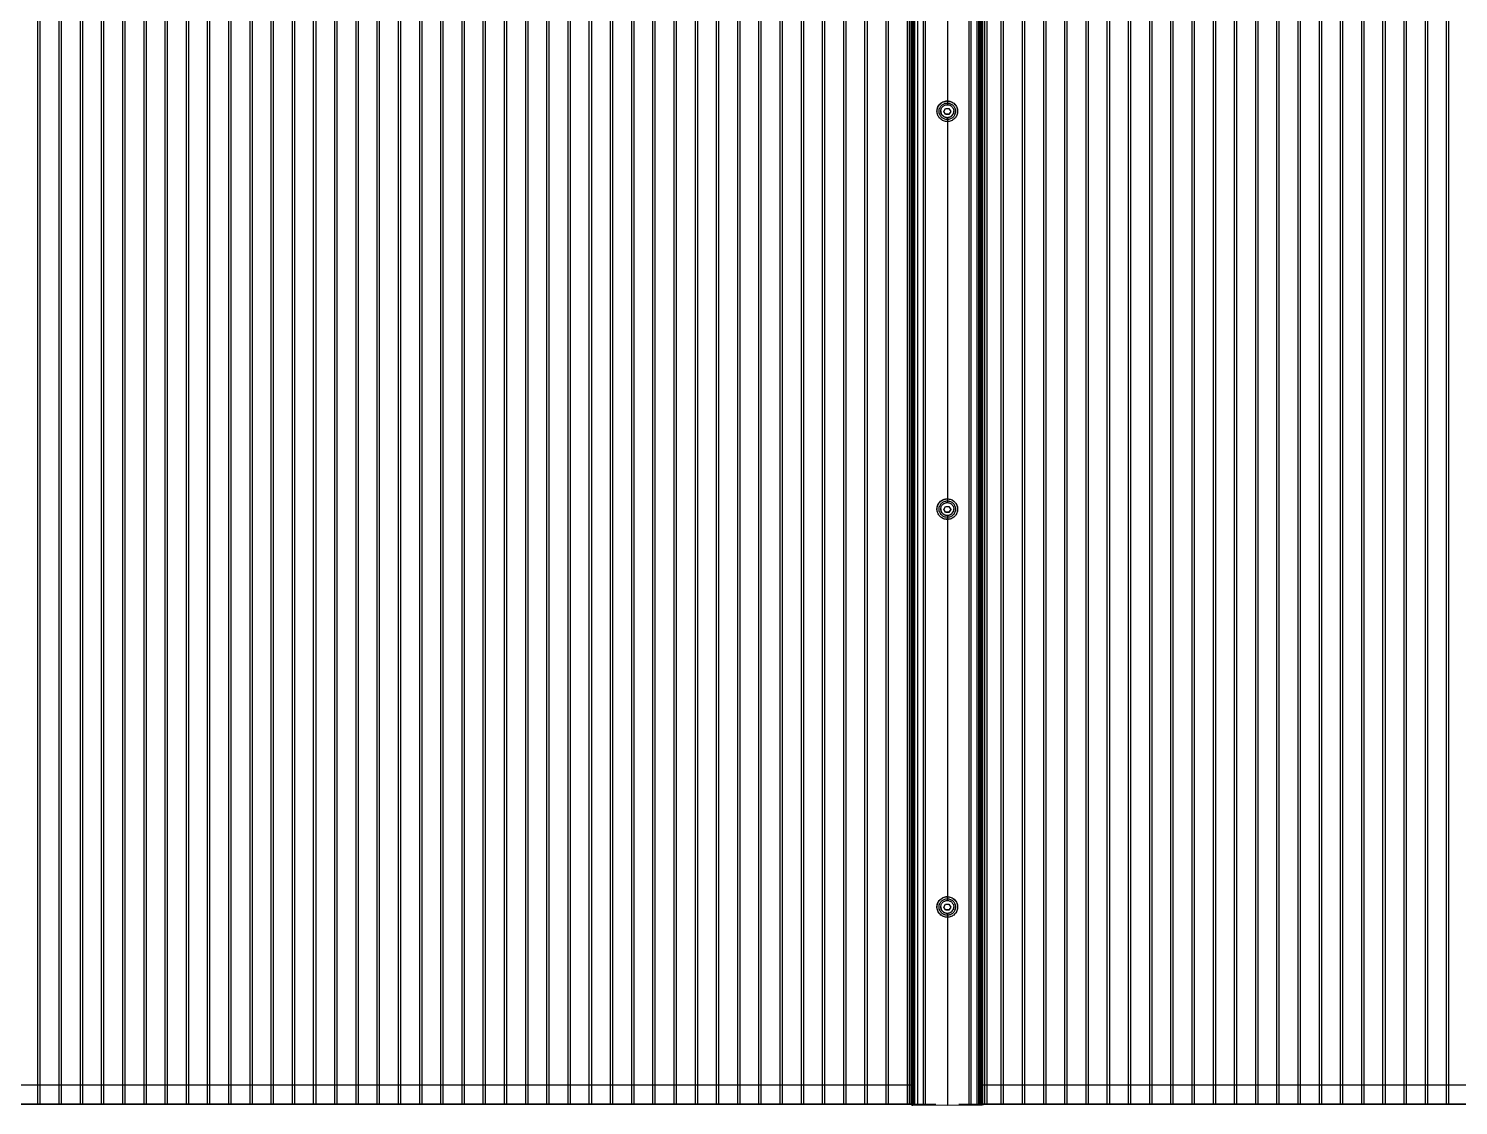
# Model space of a CAD drawing. Header units: millimetres. Extents: x 4625 to 14334, y 16216 to 31562.
# Drawn here: x 11904 to 13117, y 28752 to 29666 of the extents above; entities that cross this region are included whole.
import ezdxf

# ---------------------------------------------------------------- set-up
doc = ezdxf.new("R2010")
doc.units = ezdxf.units.MM
doc.header["$LTSCALE"] = 3
doc.layers.add('Default', color=7, linetype='Continuous')

msp = doc.modelspace()

# ---------------------------------------------------------------- linework, layer by layer
at = {"layer": 'Default'}
for p, q in [((11911.6, 28753.2), (11911.6, 30572.7)), ((11913.6, 28753.2), (11913.6, 30572.7)), ((11929.6, 28753.2), (11929.6, 30572.7)), ((11931.6, 28753.2), (11931.6, 30572.7)), ((11947.6, 28753.2), (11947.6, 30572.7)), ((11949.6, 28753.2), (11949.6, 30572.7)), ((11965.6, 28753.2), (11965.6, 30572.7)), ((11967.6, 28753.2), (11967.6, 30572.7)), ((11983.6, 28753.2), (11983.6, 30572.7)), ((11985.6, 28753.2), (11985.6, 30572.7)), ((12001.6, 28753.2), (12001.6, 30572.7)), ((12003.6, 28753.2), (12003.6, 30572.7)), ((12019.6, 28753.2), (12019.6, 30572.7)), ((12021.6, 28753.2), (12021.6, 30572.7)), ((12037.6, 28753.2), (12037.6, 30572.7)), ((12039.6, 28753.2), (12039.6, 30572.7)), ((12055.6, 28753.2), (12055.6, 30572.7)), ((12057.6, 28753.2), (12057.6, 30572.7)), ((12073.6, 28753.2), (12073.6, 30572.7)), ((12075.6, 28753.2), (12075.6, 30572.7)), ((12091.6, 28753.2), (12091.6, 30572.7)), ((12093.6, 28753.2), (12093.6, 30572.7)), ((12109.6, 28753.2), (12109.6, 30572.7)), ((12111.6, 28753.2), (12111.6, 30572.7)), ((12127.6, 28753.2), (12127.6, 30572.7)), ((12129.6, 28753.2), (12129.6, 30572.7)), ((12145.6, 28753.2), (12145.6, 30572.7)), ((12147.6, 28753.2), (12147.6, 30572.7)), ((12163.6, 28753.2), (12163.6, 30572.7)), ((12165.6, 28753.2), (12165.6, 30572.7)), ((12181.6, 28753.2), (12181.6, 30572.7)), ((12183.6, 28753.2), (12183.6, 30572.7)), ((12199.6, 28753.2), (12199.6, 30572.7)), ((12201.6, 28753.2), (12201.6, 30572.7)), ((12217.6, 28753.2), (12217.6, 30572.7)), ((12219.6, 28753.2), (12219.6, 30572.7)), ((12235.6, 28753.2), (12235.6, 30572.7)), ((12237.6, 28753.2), (12237.6, 30572.7)), ((12253.6, 28753.2), (12253.6, 30572.7)), ((12255.6, 28753.2), (12255.6, 30572.7)), ((12271.6, 28753.2), (12271.6, 30572.7)), ((12273.6, 28753.2), (12273.6, 30572.7)), ((12289.6, 28753.2), (12289.6, 30572.7)), ((12291.6, 28753.2), (12291.6, 30572.7)), ((12307.6, 28753.2), (12307.6, 30572.7)), ((12309.6, 28753.2), (12309.6, 30572.7)), ((12325.6, 28753.2), (12325.6, 30572.7)), ((12327.6, 28753.2), (12327.6, 30572.7)), ((12343.6, 28753.2), (12343.6, 30572.7)), ((12345.6, 28753.2), (12345.6, 30572.7)), ((12361.6, 28753.2), (12361.6, 30572.7)), ((12363.6, 28753.2), (12363.6, 30572.7)), ((12379.6, 28753.2), (12379.6, 30572.7)), ((12381.6, 28753.2), (12381.6, 30572.7)), ((12397.6, 28753.2), (12397.6, 30572.7)), ((12399.6, 28753.2), (12399.6, 30572.7)), ((12415.6, 28753.2), (12415.6, 30572.7)), ((12417.6, 28753.2), (12417.6, 30572.7)), ((12433.6, 28753.2), (12433.6, 30572.7)), ((12435.6, 28753.2), (12435.6, 30572.7)), ((12451.6, 28753.2), (12451.6, 30572.7)), ((12453.6, 28753.2), (12453.6, 30572.7)), ((12469.6, 28753.2), (12469.6, 30572.7)), ((12471.6, 28753.2), (12471.6, 30572.7)), ((12487.6, 28753.2), (12487.6, 30572.7)), ((12489.6, 28753.2), (12489.6, 30572.7)), ((12505.6, 28753.2), (12505.6, 30572.7)), ((12507.6, 28753.2), (12507.6, 30572.7)), ((12523.6, 28753.2), (12523.6, 30572.7)), ((12525.6, 28753.2), (12525.6, 30572.7)), ((12541.6, 28753.2), (12541.6, 30572.7)), ((12543.6, 28753.2), (12543.6, 30572.7)), ((12559.6, 28753.2), (12559.6, 30572.7)), ((12561.6, 28753.2), (12561.6, 30572.7)), ((12577.6, 28753.2), (12577.6, 30572.7)), ((12579.6, 28753.2), (12579.6, 30572.7)), ((12595.6, 28753.2), (12595.6, 30572.7)), ((12597.6, 28753.2), (12597.6, 30572.7)), ((12613.6, 28753.2), (12613.6, 30572.7)), ((12615.6, 28753.2), (12615.6, 30572.7)), ((12631.6, 28753.2), (12631.6, 30572.7)), ((12633.6, 28753.2), (12633.6, 30572.7)), ((12649.6, 28753.2), (12649.6, 30572.7)), ((12650, 28753), (12650, 30572.6)), ((12651.6, 28753.2), (12651.6, 30572.7)), ((12717, 30572.6), (12717, 28753)), ((12729.3, 28753.2), (12729.3, 30572.7)), ((12731.3, 28753.2), (12731.3, 30572.7)), ((12747.3, 28753.2), (12747.3, 30572.7)), ((12749.3, 28753.2), (12749.3, 30572.7)), ((12765.3, 28753.2), (12765.3, 30572.7)), ((12767.3, 28753.2), (12767.3, 30572.7)), ((12783.3, 28753.2), (12783.3, 30572.7)), ((12785.3, 28753.2), (12785.3, 30572.7)), ((12801.3, 28753.2), (12801.3, 30572.7)), ((12803.3, 28753.2), (12803.3, 30572.7)), ((12819.3, 28753.2), (12819.3, 30572.7)), ((12821.3, 28753.2), (12821.3, 30572.7)), ((12837.3, 28753.2), (12837.3, 30572.7)), ((12839.3, 28753.2), (12839.3, 30572.7)), ((12855.3, 28753.2), (12855.3, 30572.7)), ((12857.3, 28753.2), (12857.3, 30572.7)), ((12873.3, 28753.2), (12873.3, 30572.7)), ((12875.3, 28753.2), (12875.3, 30572.7)), ((12891.3, 28753.2), (12891.3, 30572.7)), ((12893.3, 28753.2), (12893.3, 30572.7)), ((12909.3, 28753.2), (12909.3, 30572.7)), ((12911.3, 28753.2), (12911.3, 30572.7)), ((12927.3, 28753.2), (12927.3, 30572.7)), ((12929.3, 28753.2), (12929.3, 30572.7)), ((12945.3, 28753.2), (12945.3, 30572.7)), ((12947.3, 28753.2), (12947.3, 30572.7)), ((12963.3, 28753.2), (12963.3, 30572.7)), ((12965.3, 28753.2), (12965.3, 30572.7)), ((12981.3, 28753.2), (12981.3, 30572.7)), ((12983.3, 28753.2), (12983.3, 30572.7)), ((12999.3, 28753.2), (12999.3, 30572.7)), ((13001.3, 28753.2), (13001.3, 30572.7)), ((13017.3, 28753.2), (13017.3, 30572.7)), ((13019.3, 28753.2), (13019.3, 30572.7)), ((13035.3, 28753.2), (13035.3, 30572.7)), ((13037.3, 28753.2), (13037.3, 30572.7)), ((13053.3, 28753.2), (13053.3, 30572.7)), ((13055.3, 28753.2), (13055.3, 30572.7)), ((13071.3, 28753.2), (13071.3, 30572.7)), ((13073.3, 28753.2), (13073.3, 30572.7)), ((13089.3, 28753.2), (13089.3, 30572.7)), ((13091.3, 28753.2), (13091.3, 30572.7)), ((13107.3, 28753.2), (13107.3, 30572.7)), ((13109.3, 28753.2), (13109.3, 30572.7)), ((12652, 28752.6), (12652, 30572.1)), ((12653.5, 28752.2), (12653.5, 30571.7)), ((12653.6, 28752.4), (12653.6, 30572)), ((12654.3, 28752.1), (12654.3, 30571.6)), ((12655.2, 28752.4), (12655.2, 30572)), ((12655.2, 28752.2), (12655.2, 30571.8)), ((12656, 28752.4), (12656, 30572)), ((12658.5, 28752.3), (12658.5, 30571.9)), ((12663.2, 28752.2), (12663.2, 30571.7)), ((12665, 28752.2), (12665, 30571.7)), ((12702, 28752.2), (12702, 30571.7)), ((12703.7, 28752.2), (12703.7, 30571.7)), ((12708.5, 30571.9), (12708.5, 28752.3)), ((12710, 30572), (12710, 28752.4)), ((12711, 30572), (12711, 28752.4)), ((12711.7, 28752.4), (12711.7, 30572)), ((12711.7, 28752.2), (12711.7, 30571.8)), ((12712.7, 28752.1), (12712.7, 30571.6)), ((12713.4, 30572), (12713.4, 28752.4)), ((12713.5, 28752.5), (12713.5, 30572.1)), ((12713.5, 28752.2), (12713.5, 30571.7)), ((12715, 30572.1), (12715, 28752.6)), ((12683.5, 29730.5), (12683.5, 29601.8)), ((12674.7, 29596.2), (12674.7, 29596.3)), ((12682, 29593.7), (12680.6, 29596.2)), ((12682, 29598.7), (12684.9, 29598.7)), ((12684.9, 29593.7), (12682, 29593.7)), ((12683.5, 29590.8), (12683.5, 29263.9)), ((12686.4, 29596.2), (12684.9, 29593.7)), ((12692.2, 29596.3), (12692.2, 29596.2)), ((12682, 29255.8), (12680.6, 29258.3)), ((12684.9, 29255.8), (12682, 29255.8)), ((12683.5, 29252.9), (12683.5, 28926)), ((12686.4, 29258.3), (12684.9, 29255.8)), ((12682, 28922.9), (12684.9, 28922.9)), ((12682, 28917.9), (12680.6, 28920.4)), ((12684.9, 28917.9), (12682, 28917.9)), ((12683.5, 28915), (12683.5, 28751.9)), ((12686.4, 28920.4), (12684.9, 28917.9)), ((11877, 28769.3), (12654.3, 28769.3)), ((12712.7, 28769.3), (13489.9, 28769.3)), ((11857.6, 28753), (12673.6, 28753)), ((11876.3, 28753.2), (12655.8, 28753.2)), ((12652, 28752.6), (12650, 28753)), ((12653.6, 28752.4), (12652, 28752.6)), ((12653.5, 28752.5), (12653.5, 28752.2)), ((12655.2, 28752.2), (12655.2, 28752.4)), ((12658.5, 28752.3), (12656, 28752.4)), ((12661, 28752.4), (12658.5, 28752.3)), ((12663.2, 28752.4), (12663.2, 28752.2)), ((12665, 28752.2), (12665, 28752.5)), ((12693.3, 28753), (13509.3, 28753)), ((12702, 28752.2), (12702, 28752.5)), ((12703.7, 28752.4), (12703.7, 28752.2)), ((12711, 28752.4), (12708.5, 28752.3)), ((12711.7, 28752.2), (12711.7, 28752.4)), ((12712, 28753.2), (13491.6, 28753.2)), ((12712, 28752.8), (12717, 28753)), ((12715, 28752.6), (12713.4, 28752.4)), ((12713.4, 28752.4), (12714, 28752.6)), ((12713.5, 28752.5), (12713.5, 28752.2)), ((12717, 28753), (12715, 28752.6))]:
    msp.add_line(p, q, dxfattribs=at)
for points in [[(12674.9, 29594.5, 0), (12674.8, 29595.4, 0), (12674.7, 29596.3, 0), (12674.8, 29597.2, 0), (12674.9, 29598.1, 0), (12675.2, 29599.1, 0), (12675.5, 29600, 0), (12676, 29600.9, 0), (12676.6, 29601.7, 0), (12677.3, 29602.5, 0), (12678.1, 29603.2, 0), (12678.9, 29603.8, 0), (12679.8, 29604.2, 0), (12680.7, 29604.6, 0), (12681.6, 29604.9, 0), (12682.6, 29605, 0), (12683.5, 29605.1, 0)], [(12678, 29596.3, 0), (12678, 29596.9, 0), (12678.1, 29597.4, 0), (12678.2, 29597.9, 0), (12678.4, 29598.4, 0), (12678.6, 29598.9, 0), (12678.9, 29599.4, 0), (12679.2, 29599.8, 0), (12679.6, 29600.2, 0), (12680, 29600.6, 0), (12680.4, 29600.9, 0), (12680.9, 29601.2, 0), (12681.4, 29601.4, 0), (12681.9, 29601.6, 0), (12682.4, 29601.7, 0), (12682.9, 29601.8, 0), (12683.5, 29601.8, 0)], [(12683.5, 29605.1, 0), (12684.6, 29605, 0), (12685.7, 29604.8, 0), (12686.9, 29604.4, 0), (12688, 29603.8, 0), (12689, 29603.1, 0), (12689.9, 29602.2, 0), (12690.7, 29601.3, 0), (12691.3, 29600.2, 0), (12691.8, 29599.1, 0), (12692.1, 29597.9, 0), (12692.2, 29596.8, 0), (12692.2, 29595.7, 0), (12692.1, 29594.6, 0), (12691.7, 29593.5, 0), (12691.3, 29592.3, 0), (12690.6, 29591.3, 0)], [(12683.5, 29601.8, 0), (12684, 29601.8, 0), (12684.5, 29601.7, 0), (12685.1, 29601.6, 0), (12685.6, 29601.4, 0), (12686.1, 29601.2, 0), (12686.5, 29600.9, 0), (12687, 29600.6, 0), (12687.4, 29600.2, 0), (12687.7, 29599.8, 0), (12688, 29599.4, 0), (12688.3, 29598.9, 0), (12688.6, 29598.4, 0), (12688.7, 29597.9, 0), (12688.9, 29597.4, 0), (12688.9, 29596.9, 0), (12689, 29596.3, 0)], [(12678, 29596.5, 0), (12678, 29596, 0), (12678.1, 29595.4, 0), (12678.2, 29594.9, 0), (12678.4, 29594.4, 0), (12678.6, 29593.9, 0), (12678.9, 29593.4, 0), (12679.2, 29593, 0), (12679.6, 29592.6, 0), (12680, 29592.2, 0), (12680.4, 29591.9, 0), (12680.9, 29591.6, 0), (12681.4, 29591.4, 0), (12681.9, 29591.2, 0), (12682.4, 29591.1, 0), (12682.9, 29591, 0), (12683.5, 29591, 0), (12684, 29591, 0), (12684.5, 29591.1, 0), (12685.1, 29591.2, 0), (12685.6, 29591.4, 0), (12686.1, 29591.6, 0), (12686.5, 29591.9, 0), (12687, 29592.2, 0), (12687.4, 29592.6, 0), (12687.7, 29593, 0), (12688, 29593.4, 0), (12688.3, 29593.9, 0), (12688.6, 29594.4, 0), (12688.7, 29594.9, 0), (12688.9, 29595.4, 0), (12688.9, 29596, 0), (12689, 29596.5, 0)], [(12683.5, 29590.8, 0), (12682.9, 29590.9, 0), (12682.4, 29590.9, 0), (12681.9, 29591.1, 0), (12681.4, 29591.3, 0), (12680.9, 29591.5, 0), (12680.4, 29591.8, 0), (12680, 29592.1, 0), (12679.6, 29592.5, 0), (12679.2, 29592.8, 0), (12678.9, 29593.3, 0), (12678.6, 29593.7, 0), (12678.4, 29594.2, 0), (12678.2, 29594.8, 0), (12678.1, 29595.3, 0), (12678, 29595.8, 0), (12678, 29596.3, 0)], [(12680.6, 29596.1, 0), (12682, 29598.6, 0)], [(12682, 29593.6, 0), (12680.6, 29596.1, 0)], [(12682, 29598.6, 0), (12684.9, 29598.6, 0)], [(12684.9, 29593.6, 0), (12682, 29593.6, 0)], [(12689, 29596.3, 0), (12688.9, 29595.8, 0), (12688.9, 29595.3, 0), (12688.7, 29594.8, 0), (12688.6, 29594.2, 0), (12688.3, 29593.7, 0), (12688, 29593.3, 0), (12687.7, 29592.8, 0), (12687.4, 29592.5, 0), (12687, 29592.1, 0), (12686.5, 29591.8, 0), (12686.1, 29591.5, 0), (12685.6, 29591.3, 0), (12685.1, 29591.1, 0), (12684.5, 29590.9, 0), (12684, 29590.9, 0), (12683.5, 29590.8, 0)], [(12684.9, 29598.6, 0), (12686.4, 29596.1, 0)], [(12686.4, 29596.1, 0), (12684.9, 29593.6, 0)], [(12674.7, 29257.8, 0), (12674.7, 29258.6, 0), (12674.8, 29259.4, 0), (12674.9, 29260.3, 0), (12675.2, 29261.1, 0), (12675.5, 29262, 0), (12675.9, 29262.8, 0), (12676.4, 29263.6, 0), (12677, 29264.3, 0), (12677.7, 29265, 0), (12678.5, 29265.6, 0), (12679.3, 29266, 0), (12680.1, 29266.5, 0), (12680.9, 29266.8, 0), (12681.8, 29267, 0), (12682.6, 29267.1, 0), (12683.5, 29267.1, 0)], [(12678, 29258.4, 0), (12678, 29258.9, 0), (12678.1, 29259.5, 0), (12678.2, 29260, 0), (12678.4, 29260.5, 0), (12678.6, 29261, 0), (12678.9, 29261.5, 0), (12679.2, 29261.9, 0), (12679.6, 29262.3, 0), (12680, 29262.6, 0), (12680.4, 29263, 0), (12680.9, 29263.2, 0), (12681.4, 29263.5, 0), (12681.9, 29263.7, 0), (12682.4, 29263.8, 0), (12682.9, 29263.9, 0), (12683.5, 29263.9, 0)], [(12683.5, 29267.1, 0), (12684.5, 29267.1, 0), (12685.6, 29266.9, 0), (12686.7, 29266.5, 0), (12687.8, 29266, 0), (12688.8, 29265.4, 0), (12689.7, 29264.6, 0), (12690.5, 29263.6, 0), (12691.1, 29262.6, 0), (12691.6, 29261.6, 0), (12692, 29260.5, 0), (12692.2, 29259.4, 0), (12692.2, 29258.4, 0), (12692.2, 29257.3, 0), (12691.9, 29256.2, 0), (12691.6, 29255.1, 0), (12691.1, 29254.1, 0)], [(12683.5, 29263.9, 0), (12684, 29263.9, 0), (12684.5, 29263.8, 0), (12685.1, 29263.7, 0), (12685.6, 29263.5, 0), (12686.1, 29263.2, 0), (12686.5, 29263, 0), (12687, 29262.6, 0), (12687.4, 29262.3, 0), (12687.7, 29261.9, 0), (12688, 29261.5, 0), (12688.3, 29261, 0), (12688.6, 29260.5, 0), (12688.7, 29260, 0), (12688.9, 29259.5, 0), (12688.9, 29258.9, 0), (12689, 29258.4, 0)], [(12678, 29258.5, 0), (12678, 29258, 0), (12678.1, 29257.5, 0), (12678.2, 29257, 0), (12678.4, 29256.4, 0), (12678.6, 29256, 0), (12678.9, 29255.5, 0), (12679.2, 29255.1, 0), (12679.6, 29254.7, 0), (12680, 29254.3, 0), (12680.4, 29254, 0), (12680.9, 29253.7, 0), (12681.4, 29253.5, 0), (12681.9, 29253.3, 0), (12682.4, 29253.2, 0), (12682.9, 29253.1, 0), (12683.5, 29253.1, 0), (12684, 29253.1, 0), (12684.5, 29253.2, 0), (12685.1, 29253.3, 0), (12685.6, 29253.5, 0), (12686.1, 29253.7, 0), (12686.5, 29254, 0), (12687, 29254.3, 0), (12687.4, 29254.7, 0), (12687.7, 29255.1, 0), (12688, 29255.5, 0), (12688.3, 29256, 0), (12688.6, 29256.4, 0), (12688.7, 29257, 0), (12688.9, 29257.5, 0), (12688.9, 29258, 0), (12689, 29258.5, 0)], [(12683.5, 29252.9, 0), (12682.9, 29252.9, 0), (12682.4, 29253, 0), (12681.9, 29253.2, 0), (12681.4, 29253.3, 0), (12680.9, 29253.6, 0), (12680.4, 29253.9, 0), (12680, 29254.2, 0), (12679.6, 29254.5, 0), (12679.2, 29254.9, 0), (12678.9, 29255.3, 0), (12678.6, 29255.8, 0), (12678.4, 29256.3, 0), (12678.2, 29256.8, 0), (12678.1, 29257.4, 0), (12678, 29257.9, 0), (12678, 29258.4, 0)], [(12685.5, 29249.9, 0), (12684.6, 29249.8, 0), (12683.8, 29249.7, 0), (12683, 29249.7, 0), (12682.2, 29249.8, 0), (12681.4, 29249.9, 0), (12680.5, 29250.2, 0), (12679.7, 29250.5, 0), (12678.9, 29251, 0)], [(12680.6, 29258.1, 0), (12682, 29260.6, 0)], [(12682, 29255.6, 0), (12680.6, 29258.1, 0)], [(12682, 29260.6, 0), (12684.9, 29260.6, 0)], [(12684.9, 29255.6, 0), (12682, 29255.6, 0)], [(12689, 29258.4, 0), (12688.9, 29257.9, 0), (12688.9, 29257.4, 0), (12688.7, 29256.8, 0), (12688.6, 29256.3, 0), (12688.3, 29255.8, 0), (12688, 29255.3, 0), (12687.7, 29254.9, 0), (12687.4, 29254.5, 0), (12687, 29254.2, 0), (12686.5, 29253.9, 0), (12686.1, 29253.6, 0), (12685.6, 29253.3, 0), (12685.1, 29253.2, 0), (12684.5, 29253, 0), (12684, 29252.9, 0), (12683.5, 29252.9, 0)], [(12684.9, 29260.6, 0), (12686.4, 29258.1, 0)], [(12686.4, 29258.1, 0), (12684.9, 29255.6, 0)], [(12674.9, 28919, 0), (12674.7, 28919.9, 0), (12674.7, 28920.7, 0), (12674.8, 28921.6, 0), (12675, 28922.5, 0), (12675.2, 28923.4, 0), (12675.6, 28924.3, 0), (12676.1, 28925.2, 0), (12676.7, 28926, 0), (12677.4, 28926.8, 0), (12678.2, 28927.4, 0), (12679, 28928, 0), (12679.9, 28928.4, 0), (12680.8, 28928.8, 0), (12681.7, 28929, 0), (12682.6, 28929.2, 0), (12683.5, 28929.2, 0)], [(12678, 28920.5, 0), (12678, 28921, 0), (12678.1, 28921.5, 0), (12678.2, 28922.1, 0), (12678.4, 28922.6, 0), (12678.6, 28923.1, 0), (12678.9, 28923.5, 0), (12679.2, 28924, 0), (12679.6, 28924.4, 0), (12680, 28924.7, 0), (12680.4, 28925, 0), (12680.9, 28925.3, 0), (12681.4, 28925.5, 0), (12681.9, 28925.7, 0), (12682.4, 28925.9, 0), (12682.9, 28925.9, 0), (12683.5, 28926, 0)], [(12680.6, 28920.2, 0), (12682, 28922.7, 0)], [(12682, 28922.7, 0), (12684.9, 28922.7, 0)], [(12683.5, 28929.2, 0), (12684.6, 28929.1, 0), (12685.7, 28928.9, 0), (12686.8, 28928.5, 0), (12687.9, 28928, 0), (12688.9, 28927.3, 0), (12689.8, 28926.5, 0), (12690.6, 28925.5, 0), (12691.3, 28924.5, 0), (12691.7, 28923.4, 0), (12692, 28922.2, 0), (12692.2, 28921.1, 0), (12692.2, 28920, 0), (12692.1, 28918.9, 0), (12691.8, 28917.8, 0), (12691.4, 28916.7, 0), (12690.8, 28915.6, 0)], [(12683.5, 28926, 0), (12684, 28925.9, 0), (12684.5, 28925.9, 0), (12685.1, 28925.7, 0), (12685.6, 28925.5, 0), (12686.1, 28925.3, 0), (12686.5, 28925, 0), (12687, 28924.7, 0), (12687.4, 28924.4, 0), (12687.7, 28924, 0), (12688, 28923.5, 0), (12688.3, 28923.1, 0), (12688.6, 28922.6, 0), (12688.7, 28922.1, 0), (12688.9, 28921.5, 0), (12688.9, 28921, 0), (12689, 28920.5, 0)], [(12684.9, 28922.7, 0), (12686.4, 28920.2, 0)], [(12679.2, 28912.9, 0), (12677.9, 28913.7, 0), (12676.8, 28914.8, 0), (12676, 28916, 0), (12675.3, 28917.3, 0)], [(12678, 28920.6, 0), (12678, 28920.1, 0), (12678.1, 28919.6, 0), (12678.2, 28919, 0), (12678.4, 28918.5, 0), (12678.6, 28918, 0), (12678.9, 28917.6, 0), (12679.2, 28917.1, 0), (12679.6, 28916.7, 0), (12680, 28916.4, 0), (12680.4, 28916.1, 0), (12680.9, 28915.8, 0), (12681.4, 28915.5, 0), (12681.9, 28915.4, 0), (12682.4, 28915.2, 0), (12682.9, 28915.2, 0), (12683.5, 28915.1, 0), (12684, 28915.2, 0), (12684.5, 28915.2, 0), (12685.1, 28915.4, 0), (12685.6, 28915.5, 0), (12686.1, 28915.8, 0), (12686.5, 28916.1, 0), (12687, 28916.4, 0), (12687.4, 28916.7, 0), (12687.7, 28917.1, 0), (12688, 28917.6, 0), (12688.3, 28918, 0), (12688.6, 28918.5, 0), (12688.7, 28919, 0), (12688.9, 28919.6, 0), (12688.9, 28920.1, 0), (12689, 28920.6, 0)], [(12683.5, 28915, 0), (12682.9, 28915, 0), (12682.4, 28915.1, 0), (12681.9, 28915.2, 0), (12681.4, 28915.4, 0), (12680.9, 28915.6, 0), (12680.4, 28915.9, 0), (12680, 28916.2, 0), (12679.6, 28916.6, 0), (12679.2, 28917, 0), (12678.9, 28917.4, 0), (12678.6, 28917.9, 0), (12678.4, 28918.4, 0), (12678.2, 28918.9, 0), (12678.1, 28919.4, 0), (12678, 28920, 0), (12678, 28920.5, 0)], [(12682, 28917.7, 0), (12680.6, 28920.2, 0)], [(12684.9, 28917.7, 0), (12682, 28917.7, 0)], [(12689, 28920.5, 0), (12688.9, 28920, 0), (12688.9, 28919.4, 0), (12688.7, 28918.9, 0), (12688.6, 28918.4, 0), (12688.3, 28917.9, 0), (12688, 28917.4, 0), (12687.7, 28917, 0), (12687.4, 28916.6, 0), (12687, 28916.2, 0), (12686.5, 28915.9, 0), (12686.1, 28915.6, 0), (12685.6, 28915.4, 0), (12685.1, 28915.2, 0), (12684.5, 28915.1, 0), (12684, 28915, 0), (12683.5, 28915, 0)], [(12686.4, 28920.2, 0), (12684.9, 28917.7, 0)], [(12653.5, 28752.2, 0), (12653.5, 28752.2, 0), (12653.5, 28752.2, 0), (12653.5, 28752.2, 0), (12653.5, 28752.2, 0), (12653.5, 28752.2, 0), (12653.5, 28752.2, 0), (12653.5, 28752.2, 0), (12653.5, 28752.1, 0), (12653.5, 28752.1, 0), (12653.5, 28752.1, 0), (12653.5, 28752.1, 0), (12653.6, 28752.1, 0), (12654.3, 28752.1, 0)], [(12683.5, 28751.9, 0), (12654.3, 28752.1, 0)], [(12712.7, 28752.1, 0), (12683.5, 28751.9, 0)]]:
    msp.add_polyline3d(points, dxfattribs=at)
for points in [[(12683.5, 29605, 0), (12684.3, 29604.9, 0), (12685.1, 29604.8, 0), (12685.9, 29604.6, 0), (12686.7, 29604.4, 0), (12687.5, 29604, 0), (12688.3, 29603.5, 0), (12689, 29603, 0), (12689.7, 29602.4, 0), (12690.3, 29601.7, 0), (12690.8, 29601, 0), (12691.2, 29600.3, 0), (12691.6, 29599.5, 0), (12691.9, 29598.6, 0), (12692.1, 29597.8, 0), (12692.2, 29597, 0), (12692.2, 29596.2, 0), (12692.2, 29595.5, 0), (12692.1, 29594.7, 0), (12691.9, 29593.8, 0), (12691.6, 29593, 0), (12691.2, 29592.2, 0), (12690.8, 29591.5, 0), (12690.3, 29590.7, 0), (12689.7, 29590.1, 0), (12689, 29589.5, 0), (12688.3, 29588.9, 0), (12687.5, 29588.5, 0), (12686.7, 29588.1, 0), (12685.9, 29587.9, 0), (12685.1, 29587.7, 0), (12684.3, 29587.6, 0), (12683.5, 29587.5, 0), (12682.7, 29587.6, 0), (12681.9, 29587.7, 0), (12681.1, 29587.9, 0), (12680.3, 29588.1, 0), (12679.5, 29588.5, 0), (12678.7, 29588.9, 0), (12678, 29589.5, 0), (12677.3, 29590.1, 0), (12676.7, 29590.7, 0), (12676.2, 29591.5, 0), (12675.7, 29592.2, 0), (12675.3, 29593, 0), (12675.1, 29593.8, 0), (12674.9, 29594.7, 0), (12674.8, 29595.5, 0), (12674.7, 29596.2, 0), (12674.8, 29597, 0), (12674.9, 29597.8, 0), (12675.1, 29598.6, 0), (12675.3, 29599.5, 0), (12675.7, 29600.3, 0), (12676.2, 29601, 0), (12676.7, 29601.7, 0), (12677.3, 29602.4, 0), (12678, 29603, 0), (12678.7, 29603.5, 0), (12679.5, 29604, 0), (12680.3, 29604.4, 0), (12681.1, 29604.6, 0), (12681.9, 29604.8, 0), (12682.7, 29604.9, 0)], [(12683.5, 29603.2, 0), (12684.1, 29603.2, 0), (12684.7, 29603.1, 0), (12685.4, 29603, 0), (12686.1, 29602.7, 0), (12686.7, 29602.4, 0), (12687.3, 29602.1, 0), (12687.9, 29601.7, 0), (12688.4, 29601.2, 0), (12688.9, 29600.6, 0), (12689.3, 29600.1, 0), (12689.7, 29599.5, 0), (12690, 29598.8, 0), (12690.2, 29598.2, 0), (12690.4, 29597.5, 0), (12690.4, 29596.9, 0), (12690.5, 29596.2, 0), (12690.4, 29595.6, 0), (12690.4, 29595, 0), (12690.2, 29594.3, 0), (12690, 29593.7, 0), (12689.7, 29593, 0), (12689.3, 29592.4, 0), (12688.9, 29591.8, 0), (12688.4, 29591.3, 0), (12687.9, 29590.8, 0), (12687.3, 29590.4, 0), (12686.7, 29590, 0), (12686.1, 29589.8, 0), (12685.4, 29589.5, 0), (12684.7, 29589.4, 0), (12684.1, 29589.3, 0), (12683.5, 29589.3, 0), (12682.8, 29589.3, 0), (12682.2, 29589.4, 0), (12681.5, 29589.5, 0), (12680.9, 29589.8, 0), (12680.3, 29590, 0), (12679.6, 29590.4, 0), (12679.1, 29590.8, 0), (12678.5, 29591.3, 0), (12678, 29591.8, 0), (12677.6, 29592.4, 0), (12677.3, 29593, 0), (12677, 29593.7, 0), (12676.7, 29594.3, 0), (12676.6, 29595, 0), (12676.5, 29595.6, 0), (12676.5, 29596.2, 0), (12676.5, 29596.9, 0), (12676.6, 29597.5, 0), (12676.7, 29598.2, 0), (12677, 29598.8, 0), (12677.3, 29599.5, 0), (12677.6, 29600.1, 0), (12678, 29600.6, 0), (12678.5, 29601.2, 0), (12679.1, 29601.7, 0), (12679.6, 29602.1, 0), (12680.3, 29602.4, 0), (12680.9, 29602.7, 0), (12681.5, 29603, 0), (12682.2, 29603.1, 0), (12682.8, 29603.2, 0)], [(12683.5, 29267, 0), (12684.3, 29267, 0), (12685.1, 29266.9, 0), (12685.9, 29266.7, 0), (12686.7, 29266.4, 0), (12687.5, 29266.1, 0), (12688.3, 29265.6, 0), (12689, 29265.1, 0), (12689.7, 29264.5, 0), (12690.3, 29263.8, 0), (12690.8, 29263.1, 0), (12691.2, 29262.3, 0), (12691.6, 29261.5, 0), (12691.9, 29260.7, 0), (12692.1, 29259.9, 0), (12692.2, 29259.1, 0), (12692.2, 29258.3, 0), (12692.2, 29257.5, 0), (12692.1, 29256.7, 0), (12691.9, 29255.9, 0), (12691.6, 29255.1, 0), (12691.2, 29254.3, 0), (12690.8, 29253.5, 0), (12690.3, 29252.8, 0), (12689.7, 29252.1, 0), (12689, 29251.5, 0), (12688.3, 29251, 0), (12687.5, 29250.6, 0), (12686.7, 29250.2, 0), (12685.9, 29249.9, 0), (12685.1, 29249.7, 0), (12684.3, 29249.6, 0), (12683.5, 29249.6, 0), (12682.7, 29249.6, 0), (12681.9, 29249.7, 0), (12681.1, 29249.9, 0), (12680.3, 29250.2, 0), (12679.5, 29250.6, 0), (12678.7, 29251, 0), (12678, 29251.5, 0), (12677.3, 29252.1, 0), (12676.7, 29252.8, 0), (12676.2, 29253.5, 0), (12675.7, 29254.3, 0), (12675.3, 29255.1, 0), (12675.1, 29255.9, 0), (12674.9, 29256.7, 0), (12674.8, 29257.5, 0), (12674.7, 29258.3, 0), (12674.8, 29259.1, 0), (12674.9, 29259.9, 0), (12675.1, 29260.7, 0), (12675.3, 29261.5, 0), (12675.7, 29262.3, 0), (12676.2, 29263.1, 0), (12676.7, 29263.8, 0), (12677.3, 29264.5, 0), (12678, 29265.1, 0), (12678.7, 29265.6, 0), (12679.5, 29266.1, 0), (12680.3, 29266.4, 0), (12681.1, 29266.7, 0), (12681.9, 29266.9, 0), (12682.7, 29267, 0)], [(12683.5, 29265.3, 0), (12684.1, 29265.3, 0), (12684.7, 29265.2, 0), (12685.4, 29265, 0), (12686.1, 29264.8, 0), (12686.7, 29264.5, 0), (12687.3, 29264.2, 0), (12687.9, 29263.7, 0), (12688.4, 29263.3, 0), (12688.9, 29262.7, 0), (12689.3, 29262.1, 0), (12689.7, 29261.5, 0), (12690, 29260.9, 0), (12690.2, 29260.2, 0), (12690.4, 29259.6, 0), (12690.4, 29258.9, 0), (12690.5, 29258.3, 0), (12690.4, 29257.7, 0), (12690.4, 29257, 0), (12690.2, 29256.4, 0), (12690, 29255.7, 0), (12689.7, 29255.1, 0), (12689.3, 29254.5, 0), (12688.9, 29253.9, 0), (12688.4, 29253.4, 0), (12687.9, 29252.9, 0), (12687.3, 29252.5, 0), (12686.7, 29252.1, 0), (12686.1, 29251.8, 0), (12685.4, 29251.6, 0), (12684.7, 29251.5, 0), (12684.1, 29251.4, 0), (12683.5, 29251.3, 0), (12682.8, 29251.4, 0), (12682.2, 29251.5, 0), (12681.5, 29251.6, 0), (12680.9, 29251.8, 0), (12680.3, 29252.1, 0), (12679.6, 29252.5, 0), (12679.1, 29252.9, 0), (12678.5, 29253.4, 0), (12678, 29253.9, 0), (12677.6, 29254.5, 0), (12677.3, 29255.1, 0), (12677, 29255.7, 0), (12676.7, 29256.4, 0), (12676.6, 29257, 0), (12676.5, 29257.7, 0), (12676.5, 29258.3, 0), (12676.5, 29258.9, 0), (12676.6, 29259.6, 0), (12676.7, 29260.2, 0), (12677, 29260.9, 0), (12677.3, 29261.5, 0), (12677.6, 29262.1, 0), (12678, 29262.7, 0), (12678.5, 29263.3, 0), (12679.1, 29263.7, 0), (12679.6, 29264.2, 0), (12680.3, 29264.5, 0), (12680.9, 29264.8, 0), (12681.5, 29265, 0), (12682.2, 29265.2, 0), (12682.8, 29265.3, 0)], [(12683.5, 28929.1, 0), (12684.3, 28929.1, 0), (12685.1, 28929, 0), (12685.9, 28928.8, 0), (12686.7, 28928.5, 0), (12687.5, 28928.1, 0), (12688.3, 28927.7, 0), (12689, 28927.2, 0), (12689.7, 28926.6, 0), (12690.3, 28925.9, 0), (12690.8, 28925.2, 0), (12691.2, 28924.4, 0), (12691.6, 28923.6, 0), (12691.9, 28922.8, 0), (12692.1, 28922, 0), (12692.2, 28921.2, 0), (12692.2, 28920.4, 0), (12692.2, 28919.6, 0), (12692.1, 28918.8, 0), (12691.9, 28918, 0), (12691.6, 28917.2, 0), (12691.2, 28916.4, 0), (12690.8, 28915.6, 0), (12690.3, 28914.9, 0), (12689.7, 28914.2, 0), (12689, 28913.6, 0), (12688.3, 28913.1, 0), (12687.5, 28912.6, 0), (12686.7, 28912.3, 0), (12685.9, 28912, 0), (12685.1, 28911.8, 0), (12684.3, 28911.7, 0), (12683.5, 28911.7, 0), (12682.7, 28911.7, 0), (12681.9, 28911.8, 0), (12681.1, 28912, 0), (12680.3, 28912.3, 0), (12679.5, 28912.6, 0), (12678.7, 28913.1, 0), (12678, 28913.6, 0), (12677.3, 28914.2, 0), (12676.7, 28914.9, 0), (12676.2, 28915.6, 0), (12675.7, 28916.4, 0), (12675.3, 28917.2, 0), (12675.1, 28918, 0), (12674.9, 28918.8, 0), (12674.8, 28919.6, 0), (12674.7, 28920.4, 0), (12674.8, 28921.2, 0), (12674.9, 28922, 0), (12675.1, 28922.8, 0), (12675.3, 28923.6, 0), (12675.7, 28924.4, 0), (12676.2, 28925.2, 0), (12676.7, 28925.9, 0), (12677.3, 28926.6, 0), (12678, 28927.2, 0), (12678.7, 28927.7, 0), (12679.5, 28928.1, 0), (12680.3, 28928.5, 0), (12681.1, 28928.8, 0), (12681.9, 28929, 0), (12682.7, 28929.1, 0)], [(12683.5, 28927.4, 0), (12684.1, 28927.3, 0), (12684.7, 28927.3, 0), (12685.4, 28927.1, 0), (12686.1, 28926.9, 0), (12686.7, 28926.6, 0), (12687.3, 28926.2, 0), (12687.9, 28925.8, 0), (12688.4, 28925.3, 0), (12688.9, 28924.8, 0), (12689.3, 28924.2, 0), (12689.7, 28923.6, 0), (12690, 28923, 0), (12690.2, 28922.3, 0), (12690.4, 28921.7, 0), (12690.4, 28921, 0), (12690.5, 28920.4, 0), (12690.4, 28919.8, 0), (12690.4, 28919.1, 0), (12690.2, 28918.5, 0), (12690, 28917.8, 0), (12689.7, 28917.2, 0), (12689.3, 28916.6, 0), (12688.9, 28916, 0), (12688.4, 28915.5, 0), (12687.9, 28915, 0), (12687.3, 28914.5, 0), (12686.7, 28914.2, 0), (12686.1, 28913.9, 0), (12685.4, 28913.7, 0), (12684.7, 28913.5, 0), (12684.1, 28913.4, 0), (12683.5, 28913.4, 0), (12682.8, 28913.4, 0), (12682.2, 28913.5, 0), (12681.5, 28913.7, 0), (12680.9, 28913.9, 0), (12680.3, 28914.2, 0), (12679.6, 28914.5, 0), (12679.1, 28915, 0), (12678.5, 28915.5, 0), (12678, 28916, 0), (12677.6, 28916.6, 0), (12677.3, 28917.2, 0), (12677, 28917.8, 0), (12676.7, 28918.5, 0), (12676.6, 28919.1, 0), (12676.5, 28919.8, 0), (12676.5, 28920.4, 0), (12676.5, 28921, 0), (12676.6, 28921.7, 0), (12676.7, 28922.3, 0), (12677, 28923, 0), (12677.3, 28923.6, 0), (12677.6, 28924.2, 0), (12678, 28924.8, 0), (12678.5, 28925.3, 0), (12679.1, 28925.8, 0), (12679.6, 28926.2, 0), (12680.3, 28926.6, 0), (12680.9, 28926.9, 0), (12681.5, 28927.1, 0), (12682.2, 28927.3, 0), (12682.8, 28927.3, 0)]]:
    msp.add_polyline3d(points, close=True, dxfattribs=at)

doc.saveas('drawing.dxf')
